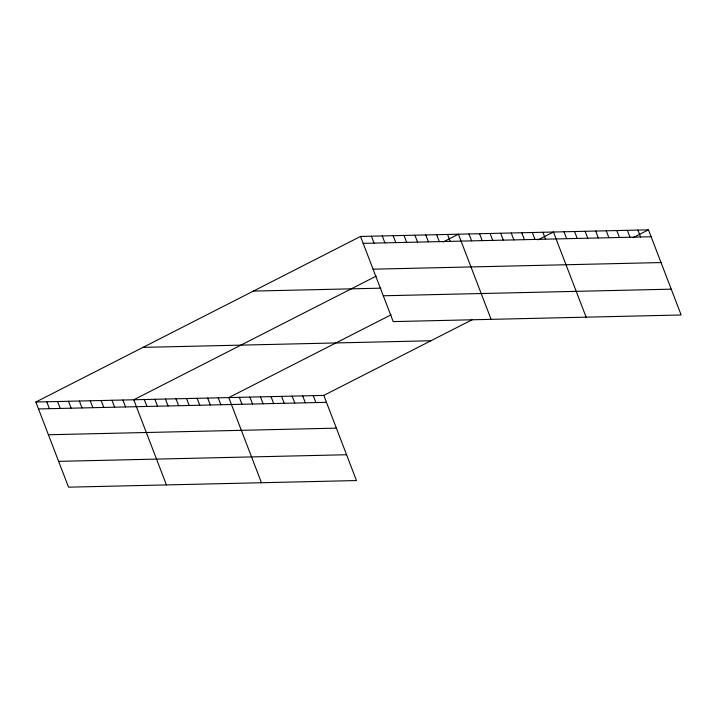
<?xml version="1.0" encoding="UTF-8"?>
<svg xmlns="http://www.w3.org/2000/svg" width="717" height="717" viewBox="0 0 717 717"><rect width="100%" height="100%" fill="white"/><g stroke="black" fill="none" stroke-linecap="round" stroke-linejoin="round"><path stroke-width="1.08" d="M35.85 402.022L323.797 395.399L356.483 480.551L68.536 487.166L35.85 402.022L360.517 236.449L648.464 229.834L681.15 314.978L393.203 321.601L360.517 236.449M376.147 276.153L133.756 399.772L166.443 484.916M443.115 242.005L458.414 234.199L491.1 319.352M391.106 314.799L228.777 397.585L261.463 482.738M538.135 239.819L553.443 232.012L586.13 317.165M323.797 395.399L472.333 319.657M633.156 237.641L648.464 229.834M363.169 243.368L651.117 236.753M373.082 269.189L661.029 262.565M253.379 291.084L380.844 288.162M383.29 295.78L671.237 289.166M142.988 347.378L430.944 340.763M38.503 408.941L326.459 402.327M48.415 434.753L336.363 428.139M58.624 461.354L346.58 454.739M637.906 230.076L640.559 236.995M627.348 230.318L630.001 237.237M616.79 230.56L619.443 237.479M606.232 230.802L608.885 237.721M595.675 231.044L598.328 237.963M585.117 231.286L587.77 238.205M574.559 231.528L577.212 238.447M564.001 231.77L566.654 238.698M542.886 232.263L545.538 239.182M532.328 232.505L534.981 239.424M521.77 232.747L524.423 239.666M511.212 232.989L513.865 239.908M500.654 233.231L503.307 240.15M490.087 233.473L492.749 240.392M479.53 233.715L482.191 240.634M468.972 233.957L471.634 240.876M447.542 234.45L450.195 241.369M436.662 234.701L439.315 241.62M425.781 234.952L428.443 241.871M414.901 235.203L417.563 242.122M404.029 235.445L406.682 242.373M393.149 235.696L395.802 242.615M382.269 235.947L384.93 242.866M371.388 236.198L374.05 243.117M313.239 395.641L315.901 402.569M302.682 395.892L305.343 402.811M292.124 396.134L294.786 403.053M281.566 396.376L284.228 403.295M271.008 396.618L273.67 403.537M260.45 396.86L263.103 403.779M249.892 397.101L252.545 404.021M239.335 397.343L241.988 404.263M218.219 397.827L220.872 404.747M207.661 398.069L210.314 404.988M197.103 398.311L199.756 405.23M186.545 398.553L189.198 405.472M175.988 398.795L178.641 405.714M165.43 399.037L168.083 405.956M154.872 399.279L157.525 406.207M144.314 399.53L146.967 406.449M122.876 400.014L125.529 406.942M111.995 400.265L114.657 407.184M101.115 400.516L103.777 407.435M90.243 400.767L92.896 407.686M79.363 401.018L82.016 407.937M68.482 401.269L71.144 408.188M57.602 401.52L60.264 408.439M46.73 401.771L49.383 408.69"/></g></svg>
